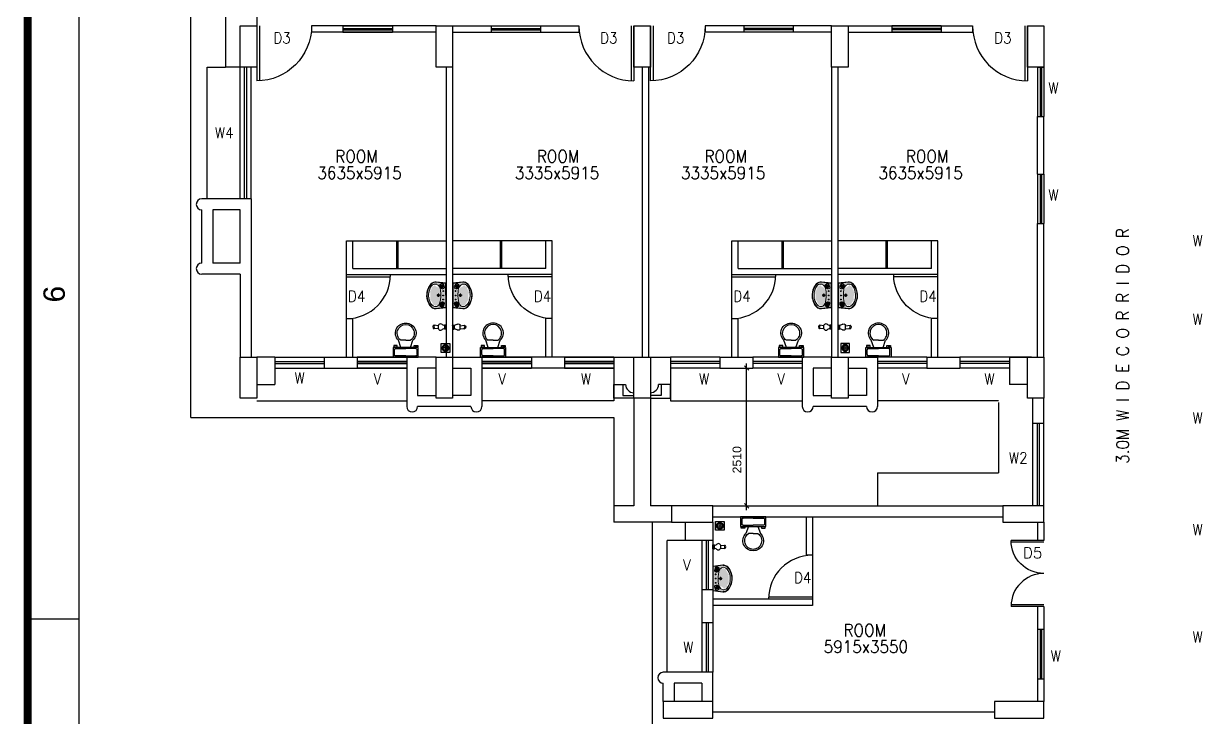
# Model space of a CAD drawing. Extents: x 10161149 to 10263331, y -3696053 to -3547728.
# Drawn here: x 10161149 to 10182658, y -3660715 to -3648082 of the extents above; entities that cross this region are included whole.
import ezdxf
from ezdxf.enums import TextEntityAlignment as Align

# ---------------------------------------------------------------- set-up
doc = ezdxf.new("R2010")
doc.units = 0
doc.header["$MEASUREMENT"] = 0
doc.header["$PDMODE"] = 35
doc.linetypes.add('DASHED', pattern=[0.75, 0.5, -0.25])
doc.layers.get('0').update_dxf_attribs({"linetype": 'CONTINUOUS'})
doc.layers.get('Defpoints').update_dxf_attribs({"linetype": 'CONTINUOUS'})
for name, color, linetype in [('25', 6, 'CONTINUOUS'), ('5', 3, 'CONTINUOUS'), ('COL', 2, 'CONTINUOUS'), ('DAS', 1, 'DASHED'), ('DIM', 8, 'CONTINUOUS'), ('dim1', 5, 'CONTINUOUS'), ('DOOR', 31, 'CONTINUOUS'), ('EWC', 5, 'CONTINUOUS'), ('Exi. Walls', 170, 'CONTINUOUS'), ('floor trap', 9, 'CONTINUOUS'), ('Furn-Hat', 145, 'CONTINUOUS'), ('tap', 8, 'CONTINUOUS'), ('TITLE', 7, 'CONTINUOUS'), ('Toi-Euip', 8, 'CONTINUOUS'), ('TXW', 6, 'CONTINUOUS'), ('Window', 4, 'CONTINUOUS')]:
    doc.layers.add(name, color=color, linetype=linetype)
doc.layers.add('toi-fix', color=46, linetype='CONTINUOUS', lineweight=18)
doc.styles.add('ROMANS', font='arial.ttf')
doc.styles.get("Standard").update_dxf_attribs({"font": 'romans.shx'})
doc.dimstyles.new('int. dim', dxfattribs={"dimtxt": 160, "dimasz": 80, "dimexe": 80, "dimexo": 0, "dimgap": 10, "dimtad": 1, "dimdec": 0, "dimzin": 12, "dimdsep": 46, "dimtxsty": 'ROMANS', "dimblk": 'OBLIQUE', "dimcen": 1.5, "dimdle": 80, "dimclrd": 5, "dimclre": 5, "dimclrt": 4, "dimadec": 0, "dimazin": 0, "dimtfac": 1, "dimtdec": 0, "dimtix": 1, "dimtmove": 2, "dimatfit": 3, "dimfxl": 1, "dimtolj": 1, "dimtzin": 0, "dimlwd": -1, "dimlwe": -1, "dimarcsym": 0})

# ---------------------------------------------------------------- blocks, each defined once
blk = doc.blocks.new('WINP')
at = {"layer": 'Window'}
for p, q in [((0, 0), (0, 1)), ((0, 1), (1, 1)), ((1, 0), (1, 1)), ((0, 0.6), (1, 0.6)), ((0, 0.4), (1, 0.4)), ((0, 0), (1, 0))]:
    blk.add_line(p, q, dxfattribs=at)
blk = doc.blocks.new('_Oblique')
at = {"color": 0, "linetype": 'ByBlock', "lineweight": -2}
blk.add_line((-0.5, -0.5), (0.5, 0.5), dxfattribs=at)
blk = doc.blocks.new('*D68')
at = {"layer": 'Defpoints', "color": 0, "lineweight": -3, "transparency": 16777216}
for p in [(10174189, -3654353), (10174309, -3654353), (10174189, -3656863)]:
    blk.add_point(p, dxfattribs=at)
at = {"layer": 'dim1', "color": 5, "transparency": 16777216}
for p, q in [((10174189, -3654353), (10174389, -3654353)), ((10174309, -3656943), (10174309, -3654273)), ((10174189, -3656863), (10174389, -3656863))]:
    blk.add_line(p, q, dxfattribs=at)
at = {"layer": 'dim1', "color": 5, "transparency": 16777216, "xscale": 80, "yscale": 80, "zscale": 80}
for p, rotation in [((10174309, -3654353), 90), ((10174309, -3656863), 270)]:
    blk.add_blockref('_Oblique', p, dxfattribs=dict(at, rotation=rotation))
at = {"layer": 'dim1', "color": 4, "transparency": 16777216, "insert": (10174134, -3656024), "char_height": 160, "attachment_point": 5, "rotation": 90, "style": 'ROMANS'}
blk.add_mtext('\\A1;2510', dxfattribs=at)
blk = doc.blocks.new('DOORP')
at = {"layer": 'DOOR'}
for p, q in [((0, 0), (0, 1)), ((0.05, 0), (0.05, 0.999))]:
    blk.add_line(p, q, dxfattribs=at)
at = {"layer": 'DOOR', "color": 145}
blk.add_arc((0, 0), 1, 0, 90, dxfattribs=at)
blk = doc.blocks.new('A$C70ED7303')
at = {"layer": 'EWC', "color": 11}
for p, q in [((0, 0), (229, 0)), ((229, 0), (229, -174)), ((-229, 0), (0, 0)), ((-229, -174), (-229, 0)), ((229, -174), (-229, -174)), ((-218, -207), (-218, -185)), ((-218, -185), (-174, -185)), ((-153, -207), (-218, -207)), ((-207, -44), (-207, -131)), ((0, -22), (-185, -22)), ((-185, -153), (0, -153)), ((-174, -185), (-174, -174)), ((-153, -174), (-153, -207)), ((-87, -174), (-131, -305)), ((0, -22), (185, -22)), ((185, -153), (0, -153)), ((87, -174), (131, -305)), ((153, -174), (153, -207)), ((153, -207), (218, -207)), ((174, -185), (174, -174)), ((218, -185), (174, -185)), ((207, -44), (207, -131)), ((218, -207), (218, -185)), ((0, -305), (-87, -305)), ((0, -305), (87, -305))]:
    blk.add_line(p, q, dxfattribs=at)
for centre, major_axis, start_param, end_param in [((-188, -41), (13.6, -13.6), 2.214297, 4.068888), ((-188, -134), (-13.6, -13.6), 5.35589, 7.21048), ((188, -41), (13.6, -13.6), 0.643501, 2.498091), ((188, -134), (-13.6, -13.6), 0.643501, 2.498091), ((-7, -436), (-128, -128), 4.686239, 7.105146), ((5, -435), (-113, -113), 4.541602, 7.039318), ((7, -436), (56, -172), -0.351019, 2.067888), ((-5, -435), (-113, -113), 0.814663, 3.31238)]:
    blk.add_ellipse(centre, major_axis=major_axis, ratio=1, start_param=start_param, end_param=end_param, dxfattribs=at)
blk = doc.blocks.new('A$C0B5D0E53')
at = {"layer": 'tap', "color": 7}
for p, q in [((0, 11), (0, 47)), ((0, 47), (15, 47)), ((0, 11), (12, 11)), ((1, 45), (12, 45)), ((1, 12), (12, 12)), ((12, 11), (12, 47)), ((12, 11), (15, 11)), ((15, 11), (15, 47)), ((70, 41), (110, 45)), ((70, 45), (70, 12)), ((70, 16), (110, 12))]:
    blk.add_line(p, q, dxfattribs=at)
for centre, radius, start, end in [((3, 43), 2.66, 117.11, 161.7293), ((3, 14), 2.66, 198.2707, 242.89), ((8, 99), 56.2, 277.358, 310.4214), ((8, -42), 56.2, 49.5786, 82.642), ((52, 37), 20.8, 24.7259, 109.7544), ((52, 21), 20.8, 250.2456, 335.2741), ((94, 28), 17.7, 301.8025, 58.5186), ((103, 28), 17.7, 293.45, 66.55)]:
    blk.add_arc(centre, radius, start, end, dxfattribs=at)
blk = doc.blocks.new('FT')
at = {"layer": 'floor trap', "color": 7}
for p, q in [((0, 40), (10, 40)), ((16, 40), (64, 40)), ((40, 16), (40, 64)), ((70, 40), (80, 40))]:
    blk.add_line(p, q, dxfattribs=at)
at = {"layer": 'floor trap', "color": 7, "ltscale": 100}
blk.add_lwpolyline([(80, 0), (0, 0), (0, 80), (80, 80)], close=True, dxfattribs=at)
at = {"layer": 'floor trap', "color": 7}
for radius in [30, 23.7, 21.9]:
    blk.add_circle((40, 40), radius, dxfattribs=at)
blk = doc.blocks.new('2')
at = {"layer": 'Furn-Hat'}
h = blk.add_hatch(color=200, dxfattribs=at)
h.set_gradient(color1=(176, 43, 238), color2=(222, 165, 248), one_color=1, tint=0.81, name='SPHERICAL')
edge = h.paths.add_edge_path()
edge.add_ellipse((0.83, 2.39), major_axis=(0, 2.74), ratio=1, start_angle=253.1333, end_angle=282.8458)
edge.add_ellipse((0.66, 2.28), major_axis=(0, 2.87), ratio=1, start_angle=226.9131, end_angle=256.353, ccw=False)
edge.add_ellipse((1.97, 1.03), major_axis=(0, 1.06), ratio=1, start_angle=191.403, end_angle=227.6151, ccw=False)
edge.add_ellipse((1.95, 0.79), major_axis=(-0.001, 0.832), ratio=1, start_angle=172.9435, end_angle=196.7003, ccw=False)
edge.add_line((1.85, -0.04), (0, 0.17))
edge.add_ellipse((-0.15, 0.37), major_axis=(0, 0.247), ratio=1, start_angle=216.2128, end_angle=239.0995)
edge.add_line((0.07, 0.24), (1.91, 0.03))
edge.add_ellipse((1.98, 0.81), major_axis=(0, 0.781), ratio=1, start_angle=174.8376, end_angle=213.1867)
edge.add_ellipse((1.82, 1.24), major_axis=(0, 1.23), ratio=1, start_angle=208.7339, end_angle=238.1069)
edge.add_ellipse((1.35, 1.89), major_axis=(0, 2), ratio=1, start_angle=229.2631, end_angle=252.9591)
edge.add_ellipse((0.45, 2.43), major_axis=(0, 3.03), ratio=1, start_angle=248.1478, end_angle=293.8025)
edge.add_ellipse((0.67, 2.61), major_axis=(0, 2.75), ratio=1, start_angle=292.3386, end_angle=313.7886)
edge.add_ellipse((1.96, 3.88), major_axis=(0.001, 0.944), ratio=1, start_angle=311.9795, end_angle=362.8452)
edge.add_line((1.91, 4.83), (0.06, 4.62))
edge.add_ellipse((-0.22, 4.44), major_axis=(0, 0.335), ratio=1, start_angle=301.9908, end_angle=318.3316)
edge.add_line((0, 4.69), (1.85, 4.9))
edge.add_ellipse((1.98, 3.91), major_axis=(0, 0.995), ratio=1, start_angle=311.3713, end_angle=367.5939, ccw=False)
edge.add_ellipse((0.6, 2.54), major_axis=(0, 2.94), ratio=1, start_angle=278.9603, end_angle=313.5987, ccw=False)
h = blk.add_hatch(color=200, dxfattribs=at)
h.set_gradient(color1=(176, 43, 238), color2=(222, 165, 248), one_color=1, tint=0.81, name='INVCYLINDER')
edge = h.paths.add_edge_path()
edge.add_ellipse((-0.15, 0.37), major_axis=(0, 0.247), ratio=1, start_angle=239.0995, end_angle=258.8462, ccw=False)
edge.add_line((0.07, 0.24), (0, 0.25))
edge.add_line((0, 0.25), (0, 4.61))
edge.add_line((0, 4.61), (0.06, 4.62))
edge.add_ellipse((-0.22, 4.44), major_axis=(0, 0.335), ratio=1, start_angle=279.6212, end_angle=301.9908, ccw=False)
edge.add_line((0.11, 4.5), (0.1, 0.32))
h = blk.add_hatch(color=201, dxfattribs=at)
h.set_gradient(color1=(213, 142, 246), color2=(222, 165, 248), one_color=1, tint=0.81, name='SPHERICAL')
edge = h.paths.add_edge_path()
edge.add_ellipse((-0.22, 4.44), major_axis=(0, 0.335), ratio=1, start_angle=279.6212, end_angle=301.9908)
edge.add_line((0.06, 4.62), (1.91, 4.83))
edge.add_ellipse((1.96, 3.88), major_axis=(0.001, 0.944), ratio=1, start_angle=311.9795, end_angle=362.8452, ccw=False)
edge.add_ellipse((0.67, 2.61), major_axis=(0, 2.75), ratio=1, start_angle=292.3386, end_angle=313.7886, ccw=False)
edge.add_ellipse((0.45, 2.43), major_axis=(0, 3.03), ratio=1, start_angle=248.1478, end_angle=293.8025, ccw=False)
edge.add_ellipse((1.35, 1.89), major_axis=(0, 2), ratio=1, start_angle=229.2631, end_angle=252.9591, ccw=False)
edge.add_ellipse((1.82, 1.24), major_axis=(0, 1.23), ratio=1, start_angle=208.7339, end_angle=238.1069, ccw=False)
edge.add_ellipse((1.98, 0.81), major_axis=(0, 0.781), ratio=1, start_angle=174.8376, end_angle=213.1867, ccw=False)
edge.add_line((1.91, 0.03), (0.07, 0.24))
edge.add_ellipse((-0.15, 0.37), major_axis=(0, 0.247), ratio=1, start_angle=239.0995, end_angle=258.8462)
edge.add_line((0.1, 0.32), (0.11, 4.5))
edge = h.paths.add_edge_path(flags=16)
edge.add_ellipse((0.54, 1.68), major_axis=(0.0002, 0.0643), ratio=1, start_angle=0, end_angle=360, ccw=False)
edge = h.paths.add_edge_path(flags=16)
edge.add_ellipse((0.75, 0.77), major_axis=(0.001, 0.492), ratio=1, start_angle=372.9151, end_angle=415.0496)
edge.add_ellipse((0.66, 0.93), major_axis=(0, 0.34), ratio=1, start_angle=68.6534, end_angle=118.0903)
edge.add_ellipse((1.55, 1.19), major_axis=(0, 1.26), ratio=1, start_angle=109.4436, end_angle=129.259)
edge.add_ellipse((0.76, 0.48), major_axis=(0, 0.207), ratio=1, start_angle=116.7852, end_angle=207.4853)
edge.add_ellipse((0.68, 0.84), major_axis=(0.003, 0.569), ratio=1, start_angle=198.6155, end_angle=235.2982)
edge.add_ellipse((1.01, 0.63), major_axis=(0, 0.179), ratio=1, start_angle=230.4595, end_angle=309.5311)
edge.add_arc((1.2, 0.8), 0.086, 143.8926, 223.9597, ccw=False)
edge.add_arc((1.21, 0.82), 0.0872, 59.6713, 155.4896, ccw=False)
edge.add_ellipse((2.73, 1.67), major_axis=(0, 1.67), ratio=1, start_angle=108.7156, end_angle=120.4399)
edge.add_ellipse((2.03, 1.15), major_axis=(0, 0.801), ratio=1, start_angle=113.6541, end_angle=156.3424)
edge.add_ellipse((1.91, 1.34), major_axis=(0, 0.947), ratio=1, start_angle=167.3152, end_angle=194.3844)
edge.add_ellipse((1.73, 1.61), major_axis=(0, 1.26), ratio=1, start_angle=199.4142, end_angle=242.3113)
edge.add_ellipse((0.73, 2.3), major_axis=(0, 2.47), ratio=1, start_angle=238.946, end_angle=269.4836)
edge.add_ellipse((0.23, 2.48), major_axis=(0, 2.98), ratio=1, start_angle=266.1625, end_angle=294.5971)
edge.add_ellipse((1.64, 3.2), major_axis=(0, 1.4), ratio=1, start_angle=291.6011, end_angle=328.054)
edge.add_ellipse((2, 3.79), major_axis=(0, 0.709), ratio=1, start_angle=327.5861, end_angle=383.2162)
edge.add_ellipse((2.18, 3.44), major_axis=(0, 1.1), ratio=1, start_angle=384.9893, end_angle=432.0066)
edge.add_arc((1.21, 4.06), 0.0773, 202.0693, 284.8477, ccw=False)
edge.add_arc((1.2, 4.08), 0.086, 136.0403, 216.1074, ccw=False)
edge.add_ellipse((1.01, 4.25), major_axis=(0, 0.179), ratio=1, start_angle=230.4689, end_angle=309.5405)
edge.add_ellipse((0.68, 4.04), major_axis=(-0.003, 0.569), ratio=1, start_angle=304.7018, end_angle=341.3845)
edge.add_ellipse((0.76, 4.4), major_axis=(0, 0.207), ratio=1, start_angle=332.4116, end_angle=423.1117)
edge.add_ellipse((1.55, 3.69), major_axis=(0.01, 1.26), ratio=1, start_angle=411.1189, end_angle=430.9342)
edge.add_ellipse((0.66, 3.95), major_axis=(0, 0.34), ratio=1, start_angle=61.9097, end_angle=111.3466)
edge.add_ellipse((0.75, 4.11), major_axis=(0.003, 0.492), ratio=1, start_angle=125.3669, end_angle=167.5014)
edge.add_ellipse((0.73, 3.94), major_axis=(0, 0.319), ratio=1, start_angle=163.9108, end_angle=209.8663)
edge.add_ellipse((1.14, 3.59), major_axis=(-0.002, 0.268), ratio=1, start_angle=387.9183, end_angle=433.2607, ccw=False)
edge.add_ellipse((1.07, 3.77), major_axis=(0, 0.0739), ratio=1, start_angle=281.3136, end_angle=401.6955, ccw=False)
edge.add_ellipse((2.18, 3.44), major_axis=(0, 1.1), ratio=1, start_angle=432.0066, end_angle=441.9912)
edge.add_ellipse((3.97, 2.89), major_axis=(0, 2.96), ratio=1, start_angle=436.108, end_angle=445.7027)
edge.add_ellipse((8.3, 2.4), major_axis=(0, 7.32), ratio=1, start_angle=444.4585, end_angle=449.7636)
edge.add_ellipse((8.98, 2.78), major_axis=(0.01, 8.01), ratio=1, start_angle=92.5395, end_angle=98.8367)
edge.add_ellipse((2.73, 1.67), major_axis=(0, 1.67), ratio=1, start_angle=94.0582, end_angle=108.7156)
edge.add_ellipse((1.07, 1.13), major_axis=(-0.0003, 0.0855), ratio=1, start_angle=142.4726, end_angle=276.6239, ccw=False)
edge.add_ellipse((1.14, 1.3), major_axis=(0.002, 0.268), ratio=1, start_angle=106.7393, end_angle=152.0817, ccw=False)
edge.add_ellipse((0.73, 0.94), major_axis=(-0.001, 0.319), ratio=1, start_angle=329.9021, end_angle=375.8576)
edge = h.paths.add_edge_path(flags=16)
edge.add_ellipse((0.54, 2.42), major_axis=(0.0008, 0.0643), ratio=1, start_angle=0, end_angle=360, ccw=False)
edge = h.paths.add_edge_path(flags=0)
edge.add_ellipse((1.43, 2.44), major_axis=(0, 0.216), ratio=1, start_angle=0, end_angle=360, ccw=False)
edge = h.paths.add_edge_path(flags=0)
edge.add_ellipse((1.43, 2.44), major_axis=(-0.001, 0.155), ratio=1, start_angle=0, end_angle=360, ccw=False)
edge = h.paths.add_edge_path(flags=0)
edge.add_ellipse((1.43, 2.44), major_axis=(0, 0.109), ratio=1, start_angle=0, end_angle=360, ccw=False)
edge = h.paths.add_edge_path(flags=16)
edge.add_ellipse((0.54, 3.22), major_axis=(0.0002, 0.0643), ratio=1, start_angle=0, end_angle=360, ccw=False)
h = blk.add_hatch(color=254, dxfattribs=at)
h.set_gradient(color1=(234, 198, 250), color2=(223, 166, 247), one_color=1, tint=0.81, name='SPHERICAL')
edge = h.paths.add_edge_path()
edge.add_ellipse((1.07, 3.77), major_axis=(0, 0.0739), ratio=1, start_angle=281.3136, end_angle=401.6955)
edge.add_ellipse((1.14, 3.59), major_axis=(-0.002, 0.268), ratio=1, start_angle=387.9183, end_angle=433.2607)
edge.add_ellipse((0.73, 3.94), major_axis=(0, 0.319), ratio=1, start_angle=163.9108, end_angle=209.8663, ccw=False)
edge.add_ellipse((0.75, 4.11), major_axis=(0.003, 0.492), ratio=1, start_angle=125.3669, end_angle=167.5014, ccw=False)
edge.add_ellipse((0.66, 3.95), major_axis=(0, 0.34), ratio=1, start_angle=61.9097, end_angle=111.3466, ccw=False)
edge.add_ellipse((1.55, 3.69), major_axis=(0.01, 1.26), ratio=1, start_angle=411.1189, end_angle=430.9342, ccw=False)
edge.add_ellipse((0.76, 4.4), major_axis=(0, 0.207), ratio=1, start_angle=332.4116, end_angle=423.1117, ccw=False)
edge.add_ellipse((0.68, 4.04), major_axis=(-0.003, 0.569), ratio=1, start_angle=304.7018, end_angle=341.3845, ccw=False)
edge.add_ellipse((1.01, 4.25), major_axis=(0, 0.179), ratio=1, start_angle=230.4689, end_angle=309.5405, ccw=False)
edge.add_arc((1.2, 4.08), 0.086, 136.0403, 216.1074)
edge.add_arc((1.21, 4.06), 0.0773, 202.0693, 284.8477)
edge.add_ellipse((2.18, 3.44), major_axis=(0, 1.1), ratio=1, start_angle=384.9893, end_angle=432.0066)
h = blk.add_hatch(color=254, dxfattribs=at)
h.set_gradient(color1=(234, 198, 250), color2=(223, 166, 247), one_color=1, tint=0.81, name='SPHERICAL')
edge = h.paths.add_edge_path()
edge.add_ellipse((1.64, 3.2), major_axis=(0, 1.4), ratio=1, start_angle=291.6011, end_angle=328.054)
edge.add_ellipse((0.23, 2.48), major_axis=(0, 2.98), ratio=1, start_angle=266.1625, end_angle=294.5971, ccw=False)
edge.add_ellipse((0.73, 2.3), major_axis=(0, 2.47), ratio=1, start_angle=238.946, end_angle=269.4836, ccw=False)
edge.add_ellipse((1.73, 1.61), major_axis=(0, 1.26), ratio=1, start_angle=199.4142, end_angle=242.3113, ccw=False)
edge.add_ellipse((1.91, 1.34), major_axis=(0, 0.947), ratio=1, start_angle=167.3152, end_angle=194.3844, ccw=False)
edge.add_ellipse((2.03, 1.15), major_axis=(0, 0.801), ratio=1, start_angle=113.6541, end_angle=156.3424, ccw=False)
edge.add_ellipse((2.73, 1.67), major_axis=(0, 1.67), ratio=1, start_angle=94.0582, end_angle=120.4399, ccw=False)
edge.add_ellipse((8.98, 2.78), major_axis=(0.01, 8.01), ratio=1, start_angle=92.5395, end_angle=98.8367, ccw=False)
edge.add_ellipse((8.3, 2.4), major_axis=(0, 7.32), ratio=1, start_angle=444.4585, end_angle=449.7636, ccw=False)
edge.add_ellipse((3.97, 2.89), major_axis=(0, 2.96), ratio=1, start_angle=436.108, end_angle=445.7027, ccw=False)
edge.add_ellipse((2.18, 3.44), major_axis=(0, 1.1), ratio=1, start_angle=384.9893, end_angle=441.9912, ccw=False)
edge.add_ellipse((2, 3.79), major_axis=(0, 0.709), ratio=1, start_angle=327.5861, end_angle=383.2162, ccw=False)
edge = h.paths.add_edge_path(flags=16)
edge.add_ellipse((1.43, 2.44), major_axis=(0, 0.216), ratio=1, start_angle=0, end_angle=360, ccw=False)
edge = h.paths.add_edge_path(flags=0)
edge.add_ellipse((1.43, 2.44), major_axis=(-0.001, 0.155), ratio=1, start_angle=0, end_angle=360, ccw=False)
edge = h.paths.add_edge_path(flags=0)
edge.add_ellipse((1.43, 2.44), major_axis=(0, 0.109), ratio=1, start_angle=0, end_angle=360, ccw=False)
h = blk.add_hatch(color=254, dxfattribs=at)
h.set_gradient(color1=(234, 198, 250), color2=(223, 166, 247), one_color=1, tint=0.81, name='SPHERICAL')
edge = h.paths.add_edge_path()
edge.add_ellipse((1.55, 1.19), major_axis=(0, 1.26), ratio=1, start_angle=109.4436, end_angle=129.259)
edge.add_ellipse((0.76, 0.48), major_axis=(0, 0.207), ratio=1, start_angle=116.7852, end_angle=207.4853)
edge.add_ellipse((0.68, 0.84), major_axis=(0.003, 0.569), ratio=1, start_angle=198.6155, end_angle=235.2982)
edge.add_ellipse((1.01, 0.63), major_axis=(0, 0.179), ratio=1, start_angle=230.4595, end_angle=309.5311)
edge.add_arc((1.2, 0.8), 0.086, 143.8926, 223.9597, ccw=False)
edge.add_arc((1.21, 0.82), 0.0872, 59.6713, 155.4896, ccw=False)
edge.add_ellipse((2.73, 1.67), major_axis=(0, 1.67), ratio=1, start_angle=108.7156, end_angle=120.4399, ccw=False)
edge.add_ellipse((1.07, 1.13), major_axis=(-0.0003, 0.0855), ratio=1, start_angle=142.4726, end_angle=276.6239, ccw=False)
edge.add_ellipse((1.14, 1.3), major_axis=(0.002, 0.268), ratio=1, start_angle=106.7393, end_angle=152.0817, ccw=False)
edge.add_ellipse((0.73, 0.94), major_axis=(-0.001, 0.319), ratio=1, start_angle=329.9021, end_angle=375.8576)
edge.add_ellipse((0.75, 0.77), major_axis=(0.001, 0.492), ratio=1, start_angle=372.9151, end_angle=415.0496)
edge.add_ellipse((0.66, 0.93), major_axis=(0, 0.34), ratio=1, start_angle=68.6534, end_angle=118.0903)
at = {"layer": 'toi-fix', "color": 7}
for p, q in [((0, 4.69), (1.85, 4.9)), ((0, 4.61), (1.91, 4.83)), ((0, 0.17), (0, 4.69)), ((0.1, 0.32), (0.11, 4.5)), ((0.67, 3.22), (0.39, 3.22)), ((0.72, 2.42), (0.39, 2.42)), ((0.54, 3.34), (0.54, 3.08)), ((0.54, 2.55), (0.54, 2.28)), ((1.73, 2.44), (1.12, 2.44)), ((1.43, 2.14), (1.43, 2.74)), ((0, 0.25), (1.91, 0.03)), ((0, 0.17), (1.85, -0.04)), ((0.72, 1.68), (0.39, 1.68)), ((0.54, 1.8), (0.54, 1.54))]:
    blk.add_line(p, q, dxfattribs=at)
at = {"layer": 'toi-fix', "color": 7, "extrusion": (0, 0, -1)}
for centre, major_axis, start_param, end_param in [((-0.22, 4.44), (0, 0.335), 0.727251, 1.402875), ((1.55, 3.69), (0.01, 1.26), -1.238036, -0.892193), ((0.76, 4.4), (0, 0.207), -1.101507, 0.481509), ((0.68, 4.04), (-0.003, 0.569), 0.324902, 0.965135), ((2.18, 3.44), (0, 1.1), -1.431017, -0.436146), ((1.01, 4.25), (0, 0.179), 0.880684, 2.260744), ((2, 3.79), (0, 0.709), -0.405199, 0.56573), ((1.98, 3.91), (0, 0.995), -0.132539, 0.848731), ((1.96, 3.88), (0.001, 0.944), -0.049658, 0.838116), ((1.64, 3.2), (0, 1.4), 0.557563, 1.193786), ((0.67, 2.61), (0, 2.75), 0.806541, 1.180915), ((0.6, 2.54), (0, 2.94), 0.809856, 1.41441), ((0.66, 3.95), (0, 0.34), 4.33982, 5.202657), ((0.75, 4.11), (0.003, 0.492), 3.359735, 4.09512), ((0.54, 3.22), (0.0002, 0.0643), 3.139035, 9.42222), ((0.54, 2.42), (0.0008, 0.0643), 3.12883, 9.412015), ((0.73, 3.94), (0, 0.319), 2.620328, 3.422401), ((1.14, 3.59), (-0.002, 0.268), -1.278641, -0.487266), ((8.3, 2.4), (0, 7.32), -1.56667, -1.474079), ((8.98, 2.78), (0.01, 8.01), 4.558159, 4.668067), ((1.07, 3.77), (0, 0.0739), -0.727724, 1.373337), ((3.97, 2.89), (0, 2.96), -1.495794, -1.328336), ((1.2, 4.08), (-0.0608, 0.0608), 4.867594, 6.265028), ((1.21, 4.06), (0.0547, 0.0547), 2.097053, 3.541809), ((1.43, 2.44), (0, 0.216), 3.141254, 9.424439), ((1.43, 2.44), (-0.001, 0.155), 3.145308, 9.428493), ((1.43, 2.44), (0, 0.109), 3.142047372431534, 9.42523267961112), ((0.73, 2.3), (0, 2.47), 1.579809, 2.112792), ((0.23, 2.48), (0, 2.98), 1.141495, 1.637774), ((0.45, 2.43), (0, 3.03), 1.155365, 1.952189), ((0.83, 2.39), (0, 2.74), 1.346594, 1.865175), ((-0.15, 0.37), (0, 0.247), 1.765467, 2.50956), ((0.66, 0.93), (0, 0.34), 4.222121, 5.084958), ((0.75, 0.77), (0.001, 0.492), -0.960797, -0.225412), ((1.55, 1.19), (0, 1.26), 4.027191, 4.373034), ((0.54, 1.68), (0.0002, 0.0643), 3.139035, 9.42222), ((0.76, 0.48), (0, 0.207), 2.661884, 4.2449), ((0.73, 0.94), (-0.001, 0.319), -0.276767, 0.525307), ((0.68, 0.84), (0.003, 0.569), 2.176458, 2.816691), ((1.14, 1.3), (0.002, 0.268), 3.628858, 4.420234), ((1.07, 1.13), (-0.0003, 0.0855), 1.455188, 3.796569), ((2.73, 1.67), (0, 1.67), 4.181112, 4.641559), ((1.2, 0.8), (-0.0608, 0.0608), 4.730546, 6.12798), ((1.21, 0.82), (0.0617, 0.0617), 4.354779, 6.027124), ((1.01, 0.63), (0, 0.179), 0.880848, 2.260908), ((2.03, 1.15), (0, 0.801), 3.554495, 4.299548), ((1.91, 1.34), (0, 0.947), 2.890537, 3.362984), ((1.98, 0.81), (0, 0.781), 2.562376, 3.231693), ((1.73, 1.61), (0, 1.26), 2.054055, 2.802751), ((1.97, 1.03), (0, 1.06), 2.310552, 2.942572), ((1.82, 1.24), (0, 1.23), 2.127435, 2.640092), ((0.66, 2.28), (0, 2.87), 1.808981, 2.322804), ((1.35, 1.89), (0, 2), 1.868215, 2.281789), ((1.95, 0.79), (-0.001, 0.832), 2.850118, 3.264751)]:
    blk.add_ellipse(centre, major_axis=major_axis, ratio=1, start_param=start_param, end_param=end_param, dxfattribs=at)
blk = doc.blocks.new('A$C66962185')
at = {"layer": 'TITLE'}
blk.add_line((360.704, -141176.034), (2.142, -141176.034), dxfattribs=at)
at = {"layer": 'TITLE', "color": 0}
blk.add_line((272.212, -141178.329), (272.212, -141176.034), dxfattribs=at)
at = {"layer": 'TITLE', "color": 7, "const_width": 0.355}
blk.add_lwpolyline([(363, -140928.365), (363, -141178.329), (0, -141178.329), (0, -140928.365)], close=True, dxfattribs=at)
at = {"layer": 'TITLE', "color": 0, "style": 'ROMANS'}
blk.add_text('9', height=0.952, dxfattribs=at).set_placement((257.726, -141177.147), align=Align.MIDDLE)

msp = doc.modelspace()

# ---------------------------------------------------------------- linework, layer by layer
at = {"layer": '25'}
for p, q in [((10167141, -3652038), (10168841, -3652038)), ((10167941, -3652538), (10167941, -3652038)), ((10167966, -3652538), (10167966, -3652038)), ((10170656, -3652038), (10168956, -3652038)), ((10169831, -3652538), (10169831, -3652038)), ((10169856, -3652538), (10169856, -3652038)), ((10174156, -3652038), (10175856, -3652038)), ((10174956, -3652538), (10174956, -3652038)), ((10174981, -3652538), (10174981, -3652038)), ((10177671, -3652038), (10175971, -3652038)), ((10176846, -3652538), (10176846, -3652038)), ((10176871, -3652538), (10176871, -3652038)), ((10167026, -3653453), (10167026, -3652653)), ((10170771, -3653453), (10170771, -3652653)), ((10174041, -3653453), (10174041, -3652653)), ((10177786, -3653453), (10177786, -3652653)), ((10175506, -3657763), (10175506, -3658563))]:
    msp.add_line(p, q, dxfattribs=at)
for points in [[(10172256, -3654903), (10171891, -3654903), (10171891, -3654653)], [(10172556, -3654903), (10172921, -3654903), (10172921, -3654653)]]:
    msp.add_lwpolyline(points, dxfattribs=at)
at = {"layer": 'COL', "color": 2}
for points in [[(10165091, -3648873), (10165091, -3648123), (10165391, -3648123), (10165391, -3648873)], [(10168656, -3648873), (10168656, -3648123), (10168956, -3648123), (10168956, -3648873)], [(10172256, -3648873), (10172256, -3648123), (10172556, -3648123), (10172556, -3648873)], [(10175856, -3648873), (10175856, -3648123), (10176156, -3648123), (10176156, -3648873)], [(10179421, -3648873), (10179421, -3648123), (10179721, -3648123), (10179721, -3648873)], [(10165091, -3654903), (10165091, -3654153), (10165391, -3654153), (10165391, -3654903)], [(10168656, -3654903), (10168656, -3654153), (10168956, -3654153), (10168956, -3654903)], [(10172256, -3654903), (10172256, -3654153), (10172556, -3654153), (10172556, -3654903)], [(10175856, -3654903), (10175856, -3654153), (10176156, -3654153), (10176156, -3654903)], [(10179421, -3654903), (10179421, -3654153), (10179721, -3654153), (10179721, -3654903)], [(10173691, -3657163), (10173691, -3656863), (10172941, -3656863), (10172941, -3657163)], [(10179721, -3657163), (10179721, -3656863), (10178971, -3656863), (10178971, -3657163)], [(10173691, -3660728), (10173691, -3660428), (10172791, -3660428), (10172791, -3660728)], [(10179721, -3660728), (10179721, -3660428), (10178821, -3660428), (10178821, -3660728)]]:
    msp.add_lwpolyline(points, close=True, dxfattribs=at)
at = {"layer": 'DAS', "linetype": 'Continuous'}
for p, q in [((10164191, -3655253), (10164191, -3637963)), ((10164491, -3648873), (10164821, -3648873)), ((10164491, -3651273), (10164491, -3648873)), ((10165391, -3654953), (10168121, -3654953)), ((10172257.9, -3654903), (10172257.9, -3656863)), ((10172556, -3654903), (10172556, -3656863)), ((10178891, -3654983), (10178891, -3656263)), ((10164191, -3655253), (10171891, -3655253)), ((10171891, -3655253), (10171891, -3657163)), ((10176691, -3656263), (10178891, -3656263)), ((10176691, -3656263), (10176691, -3656863)), ((10172257.9, -3656863), (10171891, -3656863)), ((10172941, -3656863), (10172556, -3656863)), ((10172941, -3657163), (10171891, -3657163)), ((10172591, -3657163), (10172591, -3670543)), ((10172861, -3659893), (10172861, -3657493)), ((10173191, -3657493), (10172861, -3657493))]:
    msp.add_line(p, q, dxfattribs=at)
for points in [[(10171891, -3654623), (10171891, -3654953), (10169491, -3654953)], [(10172921, -3654623), (10172921, -3654953), (10175321, -3654953)], [(10178891, -3654953), (10176691, -3654953)]]:
    msp.add_lwpolyline(points, dxfattribs=at)
at = {"layer": 'dim1'}
for points in [[(10172056, -3654653), (10172056, -3654853), (10172256, -3654853)], [(10172756, -3654653), (10172756, -3654853), (10172556, -3654853)]]:
    msp.add_lwpolyline(points, dxfattribs=at)
at = {"layer": 'Exi. Walls'}
for p, q in [((10164821, -3647808), (10164821, -3648873)), ((10165391, -3647808), (10165391, -3648123)), ((10168656, -3648123), (10166391, -3648123)), ((10166391, -3648123), (10166391, -3648238)), ((10168956, -3648123), (10171256.8, -3648123)), ((10171256.8, -3648123), (10171256.8, -3648238)), ((10175856, -3648123), (10173555.2, -3648123)), ((10173555.2, -3648123), (10173555.2, -3648238)), ((10176156, -3648123), (10178421, -3648123)), ((10178421, -3648123), (10178421, -3648238)), ((10168656, -3648238), (10166391, -3648238)), ((10166391, -3648238), (10166391, -3648238)), ((10168956, -3648238), (10171256.8, -3648238)), ((10171256.8, -3648238), (10171256.8, -3648238)), ((10175856, -3648238), (10173555.2, -3648238)), ((10173555.2, -3648238), (10173555.2, -3648238)), ((10176156, -3648238), (10178421, -3648238)), ((10178421, -3648238), (10178421, -3648238)), ((10165091, -3648873), (10164821, -3648873)), ((10168841, -3648873), (10168841, -3654153)), ((10168956, -3648873), (10168956, -3654153)), ((10172406, -3648873), (10172406, -3654153)), ((10172521, -3648873), (10172521, -3654153)), ((10175856, -3648873), (10175856, -3654153)), ((10175971, -3648873), (10175971, -3654153)), ((10179606, -3650823), (10179606, -3649773)), ((10179721, -3650823), (10179721, -3649773)), ((10165091, -3651273), (10164391, -3651273)), ((10165291, -3651273), (10165291, -3654153)), ((10164391, -3652443), (10164391, -3651473)), ((10164591, -3651473), (10164591, -3652443)), ((10165091, -3651473), (10164591, -3651473)), ((10165091, -3652443), (10165091, -3651473)), ((10179606, -3654153), (10179606, -3651723)), ((10179721, -3654153), (10179721, -3651723)), ((10167026, -3652653), (10167026, -3652038)), ((10167026, -3652038), (10167141, -3652038)), ((10167141, -3652538), (10167141, -3652038)), ((10170656, -3652538), (10170656, -3652038)), ((10170771, -3652038), (10170656, -3652038)), ((10170771, -3652653), (10170771, -3652038)), ((10174041, -3652653), (10174041, -3652038)), ((10174041, -3652038), (10174156, -3652038)), ((10174156, -3652538), (10174156, -3652038)), ((10177671, -3652538), (10177671, -3652038)), ((10177786, -3652038), (10177671, -3652038)), ((10177786, -3652653), (10177786, -3652038)), ((10165091, -3652443), (10164591, -3652443)), ((10165091, -3652643), (10164391, -3652643)), ((10165091, -3652643), (10165091, -3654153)), ((10167026, -3652653), (10168841, -3652653)), ((10167141, -3652538), (10168841, -3652538)), ((10170656, -3652538), (10168956, -3652538)), ((10170771, -3652653), (10168956, -3652653)), ((10174041, -3652653), (10175856, -3652653)), ((10174156, -3652538), (10175856, -3652538)), ((10177671, -3652538), (10175971, -3652538)), ((10177786, -3652653), (10175971, -3652653)), ((10167026, -3653453), (10167141, -3653453)), ((10167026, -3654153), (10167026, -3653453)), ((10167141, -3654153), (10167141, -3653453)), ((10170656, -3654153), (10170656, -3653453)), ((10170771, -3653453), (10170656, -3653453)), ((10170771, -3654153), (10170771, -3653453)), ((10174041, -3653453), (10174156, -3653453)), ((10174041, -3654153), (10174041, -3653453)), ((10174156, -3654153), (10174156, -3653453)), ((10177671, -3654153), (10177671, -3653453)), ((10177786, -3653453), (10177671, -3653453)), ((10177786, -3654153), (10177786, -3653453)), ((10165721, -3654153), (10165391, -3654153)), ((10166621, -3654153), (10167221, -3654153)), ((10168656, -3654153), (10168121, -3654153)), ((10168956, -3654153), (10169491, -3654153)), ((10170991, -3654153), (10170391, -3654153)), ((10171891, -3654153), (10172256, -3654153)), ((10172556, -3654153), (10172921, -3654153)), ((10173821, -3654153), (10174421, -3654153)), ((10175856, -3654153), (10175321, -3654153)), ((10176156, -3654153), (10176691, -3654153)), ((10177591, -3654153), (10178191, -3654153)), ((10179091, -3654153), (10179421, -3654153)), ((10179491, -3654153), (10179091, -3654153)), ((10165721, -3654353), (10165721, -3654653)), ((10166621, -3654353), (10167221, -3654353)), ((10168121, -3654353), (10168121, -3655053)), ((10168656, -3654353), (10168321, -3654353)), ((10168321, -3654353), (10168321, -3654853)), ((10168956, -3654353), (10169291, -3654353)), ((10169291, -3654353), (10169291, -3654853)), ((10169491, -3654353), (10169491, -3655053)), ((10170991, -3654353), (10170391, -3654353)), ((10171891, -3654353), (10171891, -3654653)), ((10171891, -3654353), (10171891, -3654653)), ((10172921, -3654353), (10172921, -3654653)), ((10172921, -3654353), (10172921, -3654653)), ((10173821, -3654353), (10174421, -3654353)), ((10175321, -3654353), (10175321, -3655053)), ((10175856, -3654353), (10175521, -3654353)), ((10175521, -3654353), (10175521, -3654853)), ((10176156, -3654353), (10176491, -3654353)), ((10176491, -3654353), (10176491, -3654853)), ((10176691, -3654353), (10176691, -3655053)), ((10177591, -3654353), (10178191, -3654353)), ((10179091, -3654353), (10179091, -3654653)), ((10165391, -3654653), (10165721, -3654653)), ((10171891, -3654653), (10172106, -3654653)), ((10172921, -3654653), (10172706, -3654653)), ((10179421, -3654653), (10179091, -3654653)), ((10168321, -3654853), (10168656, -3654853)), ((10169291, -3654853), (10168956, -3654853)), ((10175521, -3654853), (10175856, -3654853)), ((10176491, -3654853), (10176156, -3654853)), ((10169291, -3655053), (10168321, -3655053)), ((10176491, -3655053), (10175521, -3655053)), ((10179521, -3655378), (10179521, -3654903)), ((10179721, -3655378), (10179721, -3654903)), ((10172976, -3656863), (10172941, -3656863)), ((10173691, -3656863), (10178971, -3656863)), ((10173191, -3657163), (10173191, -3657493)), ((10173691, -3657063), (10178971, -3657063)), ((10173691, -3657163), (10173691, -3657493)), ((10175391, -3657063), (10175391, -3657763)), ((10175506, -3657063), (10175506, -3657763)), ((10179606, -3657163), (10179606, -3657493)), ((10179721, -3657163), (10179721, -3657493)), ((10173491, -3657493), (10173191, -3657493)), ((10179721, -3657493), (10179606, -3657493)), ((10175506, -3657763), (10175391, -3657763)), ((10173491, -3658393), (10173491, -3658993)), ((10173691, -3658393), (10173691, -3658993)), ((10175506, -3658563), (10173691, -3658563)), ((10175506, -3658678), (10173691, -3658678)), ((10175506, -3658563), (10175506, -3658678)), ((10179606, -3658693), (10179606, -3660428)), ((10179721, -3658693), (10179606, -3658693)), ((10179721, -3658693), (10179721, -3660428)), ((10173491, -3659893), (10172791, -3659893)), ((10173691, -3660428), (10173691, -3659893)), ((10172791, -3660428), (10172791, -3660093)), ((10173491, -3660093), (10172991, -3660093)), ((10172991, -3660093), (10172991, -3660428)), ((10173491, -3660093), (10173491, -3660428)), ((10173691, -3660613), (10178821, -3660613))]:
    msp.add_line(p, q, dxfattribs=at)
for centre, radius, start, end in [((10164391, -3651373), 100, 90, 270), ((10164391, -3652543), 100, 90, 270), ((10172256, -3654653), 150, 180, 270), ((10172556, -3654653), 150, 270, 0), ((10168221, -3655053), 100, 180, 0), ((10169391, -3655053), 100, 180, 0), ((10175421, -3655053), 100, 180, 0), ((10176591, -3655053), 100, 180, 0), ((10172791, -3659993), 100, 90, 270)]:
    msp.add_arc(centre, radius, start, end, dxfattribs=at)

# ---------------------------------------------------------------- block references
at = {"layer": '5'}
for name, p, xscale, yscale, zscale, rotation in [('DOORP', (10165391, -3648123), -1000, 1000, 1000, 180), ('WINP', (10166961, -3648123), -900, 115, 900, 180), ('WINP', (10169656, -3648123), -900, 115, 900, 180), ('DOORP', (10172256.8, -3648123), 1000, 1000, 1000, 180), ('DOORP', (10172555.2, -3648123), -1000, 1000, 1000, 180), ('WINP', (10175156, -3648123), 900, 115, 900, 180), ('WINP', (10177851, -3648123), 900, 115, 900, 180), ('DOORP', (10179421, -3648123), 1000, 1000, 1000, 180), ('WINP', (10165291, -3651273), 2400, 200, 2400.000000000034, 90), ('WINP', (10179606, -3648873), 900, 115, 900.0000000000124, 270), ('WINP', (10179606, -3650823), 900, 115, 900.0000000000124, 270), ('DOORP', (10167026, -3652653), 800, 800, 800.000000000011, 270), ('DOORP', (10170771, -3652653), -800, 800, 800.000000000011, 90), ('DOORP', (10174041, -3652653), 800, 800, 800.000000000011, 270), ('DOORP', (10177786, -3652653), -800, 800, 800.000000000011, 90), ('DOORP', (10179721, -3657493), -600, 600, 600.0000000000084, 90), ('DOORP', (10175506, -3658563), 800, 800, 800.000000000011, 90), ('DOORP', (10179721, -3658693), 600, 600, 600.0000000000084, 90), ('WINP', (10179606, -3659110.5), 900, 115, 900.0000000000124, 270)]:
    msp.add_blockref(name, p, dxfattribs=dict(at, xscale=xscale, yscale=yscale, zscale=zscale, rotation=rotation))
at = {"layer": 'DIM', "yscale": 200}
for p, xscale, zscale, rotation in [((10165721, -3654153), -900, 900.0000000000124, 180), ((10168121, -3654153), 900, 900.0000000000124, 180), ((10167221, -3654153), -900, 900.0000000000124, 180), ((10170391, -3654153), 900, 900.0000000000124, 180), ((10169491, -3654153), -900, 900.0000000000124, 180), ((10170991, -3654153), -900, 900.0000000000124, 180), ((10171891, -3654153), 900, 900.0000000000124, 180), ((10173821, -3654153), 900, 900.0000000000124, 180), ((10175321, -3654153), 900, 900.0000000000124, 180), ((10177591, -3654153), 900, 900.0000000000124, 180), ((10179091, -3654153), 900, 900.0000000000124, 180), ((10179721, -3656863), 1500, 1500.000000000021, 90), ((10173691, -3657493), -900, 900.0000000000124, 90), ((10173691, -3658993), -900, 900.0000000000124, 90)]:
    msp.add_blockref('WINP', p, dxfattribs=dict(at, xscale=xscale, zscale=zscale, rotation=rotation))
at = {"layer": 'dim1', "yscale": 100, "zscale": 100.0000000000014}
for p, xscale in [((10168841, -3653272.9), -100), ((10168956, -3653272.9), 100), ((10175856, -3653272.9), -100), ((10175971, -3653272.9), 100)]:
    msp.add_blockref('2', p, dxfattribs=dict(at, xscale=xscale))
at = {"layer": 'dim1', "xscale": -100, "yscale": 100, "zscale": 100.0000000000014, "rotation": 180}
msp.add_blockref('2', (10173691, -3657943), dxfattribs=at)
at = {"layer": 'TITLE', "xscale": 408.2071461423766, "yscale": 408.2071430981014, "zscale": 408.2071443180172, "rotation": 270}
msp.add_blockref('A$C66962185', (67791223.9, -3547800.9), dxfattribs=at)
at = {"layer": 'Toi-Euip', "ltscale": 100, "yscale": 2, "zscale": 2, "rotation": 180}
for p, xscale in [((10168841, -3653549.9), 2), ((10168956, -3653549.9), -2), ((10175856, -3653549.9), 2), ((10175971, -3653549.9), -2)]:
    msp.add_blockref('A$C0B5D0E53', p, dxfattribs=dict(at, xscale=xscale))
at = {"layer": 'Toi-Euip', "yscale": 2, "zscale": 2}
for p, xscale, rotation in [((10168905.8, -3654068), 2, 90), ((10176021.2, -3654068), -2, 270), ((10173741.2, -3657147.9), 2, 270)]:
    msp.add_blockref('FT', p, dxfattribs=dict(at, xscale=xscale, rotation=rotation))
at = {"layer": 'Toi-Euip', "ltscale": 100, "xscale": 2, "yscale": 2, "zscale": 2}
msp.add_blockref('A$C0B5D0E53', (10173691, -3657666.1), dxfattribs=at)
at = {"layer": 'toi-fix', "linetype": 'Continuous', "xscale": -1, "rotation": 180}
for p in [(10168103.8, -3654153), (10175118.8, -3654153)]:
    msp.add_blockref('A$C70ED7303', p, dxfattribs=at)
at = {"layer": 'toi-fix', "linetype": 'Continuous', "rotation": 180}
for p in [(10169693.2, -3654153), (10176708.2, -3654153)]:
    msp.add_blockref('A$C70ED7303', p, dxfattribs=at)
at = {"layer": 'toi-fix', "linetype": 'Continuous', "xscale": -1}
msp.add_blockref('A$C70ED7303', (10174428.2, -3657063), dxfattribs=at)

# ---------------------------------------------------------------- texts
at = {"layer": 'TXW', "width": 0.9}
for s, height, p in [('D3', 200, (10165695.2, -3648442.2)), ('D3', 200, (10171642.2, -3648442.2)), ('D3', 200, (10172859.4, -3648442.2)), ('D3', 200, (10178816.8, -3648442.2)), ('W', 200, (10179801.9, -3649355.2)), ('W4', 200, (10164631.2, -3650170.4)), ('ROOM', 225, (10166822.9, -3650610.9)), ('ROOM', 225, (10170489.5, -3650610.9)), ('ROOM', 225, (10173541.5, -3650610.9)), ('ROOM', 225, (10177208, -3650610.9)), ('3635x5915', 225, (10166494.6, -3650911.5)), ('3335x5915', 225, (10170089.1, -3650911.5)), ('3335x5915', 225, (10173112.5, -3650911.5)), ('3635x5915', 225, (10176707.1, -3650911.5)), ('W', 200, (10179801.9, -3651305.2)), ('W', 200, (10182426.2, -3652133.1)), ('D4', 200, (10167051.7, -3653145.6)), ('D4', 200, (10170436.7, -3653145.6)), ('D4', 200, (10174066.7, -3653145.6)), ('D4', 200, (10177451.7, -3653145.6)), ('W', 200, (10182426.2, -3653564.6)), ('W', 200, (10166081.6, -3654635.1)), ('V', 200, (10167521.4, -3654651.3)), ('V', 200, (10169791.4, -3654651.3)), ('W', 200, (10171291.4, -3654651.3)), ('W', 200, (10173443.3, -3654651.3)), ('V', 200, (10174866.1, -3654651.3)), ('V', 200, (10177136.1, -3654651.3)), ('W', 200, (10178636.1, -3654651.3)), ('W', 200, (10182426.2, -3655365.1)), ('W2', 200, (10179083.6, -3656089.4)), ('W', 200, (10182426.2, -3657395.8)), ('V', 200, (10173153.4, -3658041.8)), ('D4', 200, (10175171.7, -3658270.4)), ('ROOM', 225, (10176072.5, -3659239.9)), ('W', 200, (10182426.2, -3659350.8)), ('W', 200, (10173153.4, -3659541.8)), ('5915x3550', 225, (10175711.2, -3659540.5)), ('W', 200, (10179844.4, -3659698.3))]:
    msp.add_text(s, height=height, dxfattribs=at).set_placement(p)
msp.add_text('3.0M W I D E C O R R I D O R', height=225, rotation=90, dxfattribs=at).set_placement((10181266.6, -3656097.7))
at = {"layer": 'TXW'}
msp.add_text('D5', height=200, dxfattribs=at).set_placement((10179338.7, -3657818.7))

# ---------------------------------------------------------------- dimensions: what is measured, and where the dimension line sits
at = {"layer": 'dim1'}
dim = msp.add_linear_dim(base=(10174308.7, -3654353), p1=(10174188.6, -3656863), p2=(10174188.6, -3654353), angle=90, text='2510', dimstyle='int. dim', dxfattribs=at)
dim.commit()
dim.dimension.update_dxf_attribs({"geometry": '*D68', "text_midpoint": (10174133.7, -3656024.2), "dimtype": 160})

doc.saveas('drawing.dxf')
